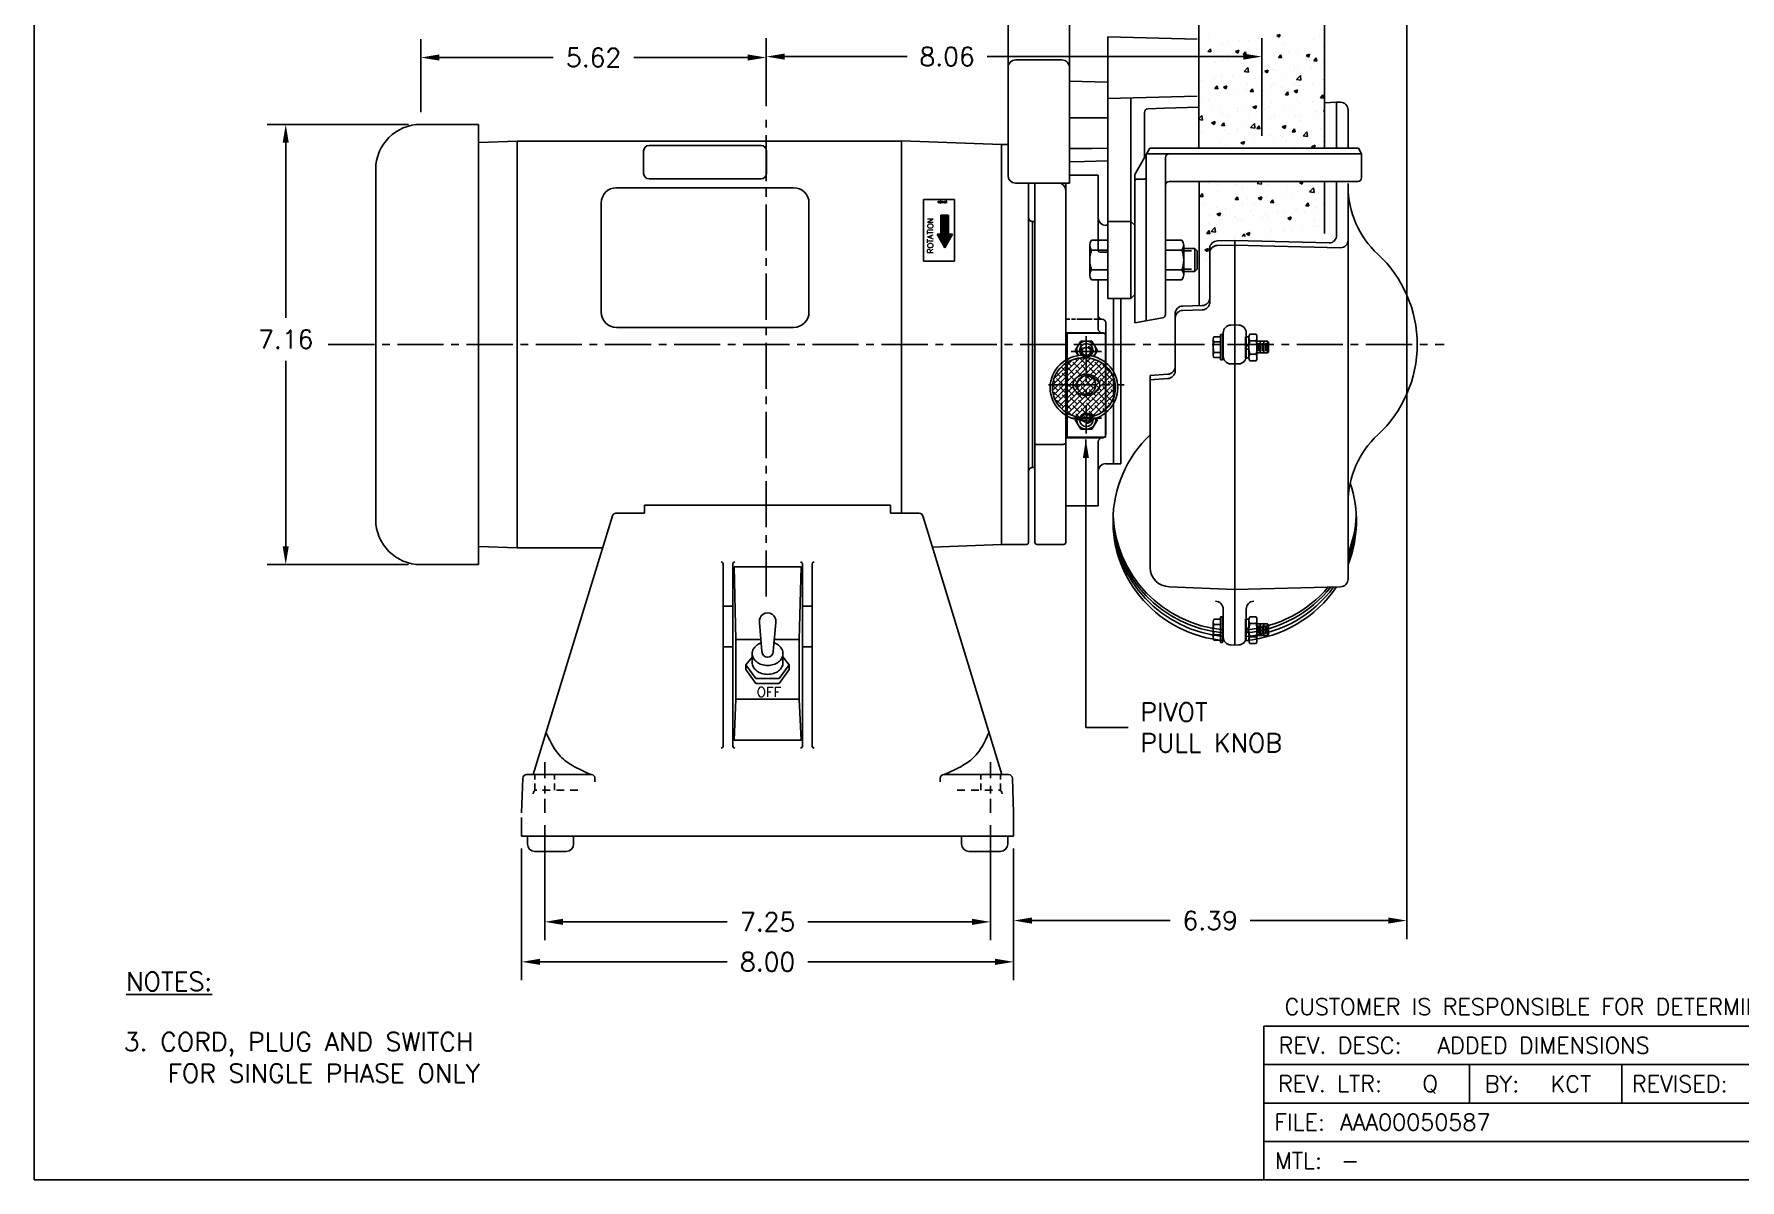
# Model space of a CAD drawing. Extents: x 43.8 to 98.8, y -0.8 to 34.2.
# Drawn here: x 43.84 to 71.58, y -0.83 to 17.8 of the extents above; entities that cross this region are included whole.
import ezdxf
from ezdxf.enums import TextEntityAlignment as Align

# ---------------------------------------------------------------- set-up
doc = ezdxf.new("R2010")
doc.units = 0
doc.header["$MEASUREMENT"] = 0
for name, pattern in [('CENTER2', [1.125, 0.75, -0.125, 0.125, -0.125]), ('G8BA3000A07$0$CENTER2', [1.125, 0.75, -0.125, 0.125, -0.125]), ('G8BA3000A07$0$HIDDEN2', [0.1875, 0.125, -0.0625]), ('HA6220A01$0$CENTER2', [1.125, 0.75, -0.125, 0.125, -0.125]), ('HA6220A01$0$HIDDEN2', [0.1875, 0.125, -0.0625]), ('HA6220A01$0$PHANTOM2', [1.25, 0.625, -0.125, 0.125, -0.125, 0.125, -0.125]), ('HIDDEN2', [0.1875, 0.125, -0.0625])]:
    doc.linetypes.add(name, pattern=pattern)
doc.layers.get('0').update_dxf_attribs({"linetype": 'CONTINUOUS'})
doc.styles.add('G8BA3000A07$0$STANDARD', font='simplex.shx')
doc.styles.add('LB1009$0$STANDARD', font='SIMPLEX.shx')
doc.styles.add('SIMPLEX', font='simplex')
doc.styles.get("Standard").update_dxf_attribs({"font": 'simplex.shx'})
doc.dimstyles.new('STD', dxfattribs={"dimscale": 0, "dimtxt": 0.09, "dimasz": 0.09, "dimexe": 0.09, "dimexo": 0.06, "dimgap": 0.06, "dimtad": 0, "dimtih": 1, "dimtoh": 1, "dimdec": 3, "dimzin": 4, "dimdsep": 46, "dimtxsty": 'Standard', "dimcen": 0, "dimclrd": 21, "dimclre": 21, "dimclrt": 256, "dimadec": 0, "dimazin": 0, "dimtfac": 1, "dimtdec": 3, "dimtofl": 0, "dimtmove": 0, "dimatfit": 3, "dimfxl": 0, "dimtolj": 1, "dimtzin": 4, "dimarcsym": 0})

msp = doc.modelspace()

# ---------------------------------------------------------------- linework, layer by layer
for p, q in [((43.836, -0.83), (43.836, 34.162)), ((66.157, 26.969), (66.157, 3.085)), ((59.674, 15.495), (59.674, 26.749)), ((60.674, 15.375), (60.674, 26.749)), ((62.777, 24.036), (62.777, 15.948)), ((64.821, 15.94), (64.821, 24.078)), ((64.045, 17.771), (64.101, 17.792)), ((64.045, 17.771), (64.085, 17.744)), ((64.085, 17.744), (64.101, 17.792)), ((64.738, 17.781), (64.738, 17.781)), ((50.126, 16.529), (50.126, 17.715)), ((55.741, 16.622), (55.741, 17.73)), ((55.741, 16.622), (55.741, 17.715)), ((61.298, 13.5), (61.298, 17.75)), ((61.298, 17.75), (62.748, 17.715)), ((62.925, 17.513), (62.964, 17.559)), ((62.925, 17.513), (62.973, 17.509)), ((62.939, 17.748), (62.939, 17.748)), ((62.973, 17.509), (62.964, 17.559)), ((63.167, 17.634), (63.167, 17.634)), ((63.245, 17.672), (63.245, 17.672)), ((63.373, 17.513), (63.429, 17.534)), ((63.373, 17.513), (63.413, 17.486)), ((63.413, 17.486), (63.429, 17.534)), ((63.445, 17.698), (63.445, 17.698)), ((63.499, 17.463), (63.538, 17.509)), ((63.547, 17.459), (63.538, 17.509)), ((63.582, 17.694), (63.582, 17.694)), ((63.711, 17.548), (63.711, 17.548)), ((63.748, 17.738), (63.748, 17.738)), ((63.799, 16.144), (63.799, 17.73)), ((63.983, 17.484), (63.983, 17.484)), ((63.993, 17.75), (63.993, 17.75)), ((64.043, 17.489), (64.043, 17.489)), ((64.178, 17.628), (64.178, 17.628)), ((64.243, 17.516), (64.243, 17.516)), ((64.387, 17.535), (64.387, 17.535)), ((64.546, 17.556), (64.546, 17.556)), ((64.645, 17.708), (64.645, 17.708)), ((64.803, 17.595), (64.803, 17.595)), ((50.426, 17.415), (52.277, 17.415)), ((55.441, 17.415), (53.591, 17.415)), ((56.041, 17.43), (58.034, 17.43)), ((63.499, 17.43), (59.334, 17.43)), ((59.799, 17.375), (60.549, 17.375)), ((62.778, 17.388), (62.778, 17.388)), ((62.874, 17.444), (62.874, 17.444)), ((63.035, 17.357), (63.035, 17.357)), ((63.043, 17.337), (63.043, 17.337)), ((63.157, 17.367), (63.157, 17.367)), ((63.235, 17.383), (63.235, 17.383)), ((63.245, 17.468), (63.245, 17.468)), ((63.301, 17.426), (63.301, 17.426)), ((63.47, 17.319), (63.47, 17.319)), ((63.499, 17.463), (63.547, 17.459)), ((63.513, 17.189), (63.575, 17.253)), ((63.538, 17.423), (63.538, 17.423)), ((63.572, 17.427), (63.572, 17.427)), ((63.584, 17.177), (63.575, 17.253)), ((63.728, 17.408), (63.728, 17.408)), ((63.851, 17.191), (63.907, 17.212)), ((63.89, 17.164), (63.907, 17.212)), ((63.897, 17.301), (63.897, 17.301)), ((63.973, 17.217), (63.973, 17.217)), ((64.033, 17.2), (64.033, 17.2)), ((64.073, 17.413), (64.112, 17.459)), ((64.073, 17.413), (64.121, 17.409)), ((64.121, 17.409), (64.112, 17.459)), ((64.155, 17.39), (64.155, 17.39)), ((64.324, 17.283), (64.324, 17.283)), ((64.336, 17.24), (64.336, 17.24)), ((64.378, 17.268), (64.378, 17.268)), ((64.523, 17.449), (64.579, 17.47)), ((64.523, 17.449), (64.563, 17.422)), ((64.563, 17.422), (64.579, 17.47)), ((64.582, 17.372), (64.582, 17.372)), ((64.611, 17.231), (64.611, 17.231)), ((64.647, 17.363), (64.685, 17.409)), ((64.647, 17.363), (64.695, 17.358)), ((64.695, 17.358), (64.685, 17.409)), ((64.751, 17.265), (64.751, 17.265)), ((64.793, 17.328), (64.793, 17.328)), ((62.824, 17.041), (62.824, 17.041)), ((63.024, 17.067), (63.024, 17.067)), ((63.036, 16.911), (63.075, 16.957)), ((63.084, 16.907), (63.075, 16.957)), ((63.142, 17.019), (63.142, 17.019)), ((63.147, 17.101), (63.147, 17.101)), ((63.178, 16.933), (63.234, 16.954)), ((63.178, 16.933), (63.218, 16.906)), ((63.212, 16.99), (63.212, 16.99)), ((63.218, 16.906), (63.234, 16.954)), ((63.327, 17.107), (63.327, 17.107)), ((63.513, 17.189), (63.584, 17.177)), ((63.563, 17.161), (63.563, 17.161)), ((63.569, 17.001), (63.569, 17.001)), ((63.678, 17.07), (63.678, 17.07)), ((63.833, 17.174), (63.833, 17.174)), ((63.851, 17.191), (63.89, 17.164)), ((63.964, 16.951), (63.964, 16.951)), ((63.996, 16.983), (63.996, 16.983)), ((64.125, 16.925), (64.125, 16.925)), ((64.145, 17.151), (64.145, 17.151)), ((64.337, 16.975), (64.337, 16.975)), ((64.366, 17.056), (64.429, 17.121)), ((64.366, 17.056), (64.438, 17.045)), ((64.368, 17.002), (64.368, 17.002)), ((64.423, 16.965), (64.423, 16.965)), ((64.438, 17.045), (64.429, 17.121)), ((64.631, 16.991), (64.631, 16.991)), ((64.783, 17.062), (64.783, 17.062)), ((64.803, 17.055), (64.803, 17.055)), ((61.298, 16.75), (62.748, 16.785)), ((61.673, 16.375), (61.673, 16.757)), ((62.814, 16.752), (62.814, 16.752)), ((62.937, 16.735), (62.937, 16.735)), ((63.036, 16.911), (63.084, 16.907)), ((63.117, 16.792), (63.117, 16.792)), ((63.137, 16.835), (63.137, 16.835)), ((63.404, 16.815), (63.404, 16.815)), ((63.553, 16.895), (63.553, 16.895)), ((63.61, 16.861), (63.649, 16.907)), ((63.61, 16.861), (63.658, 16.857)), ((63.622, 16.858), (63.622, 16.858)), ((63.658, 16.857), (63.649, 16.907)), ((63.822, 16.885), (63.822, 16.885)), ((63.87, 16.895), (63.87, 16.895)), ((63.954, 16.685), (63.954, 16.685)), ((64.184, 16.811), (64.223, 16.857)), ((64.184, 16.811), (64.232, 16.807)), ((64.232, 16.807), (64.223, 16.857)), ((64.328, 16.869), (64.384, 16.89)), ((64.328, 16.869), (64.368, 16.842)), ((64.358, 16.736), (64.358, 16.736)), ((64.368, 16.842), (64.384, 16.89)), ((64.42, 16.676), (64.42, 16.676)), ((64.62, 16.702), (64.62, 16.702)), ((64.642, 16.695), (64.642, 16.695)), ((64.758, 16.761), (64.796, 16.807)), ((64.758, 16.761), (64.806, 16.757)), ((64.774, 16.796), (64.774, 16.796)), ((64.806, 16.757), (64.796, 16.807)), ((64.821, 15.94), (64.821, 16.688)), ((64.821, 16.681), (65.017, 16.688)), ((65.017, 15.94), (65.017, 16.688)), ((65.017, 16.687), (65.079, 16.687)), ((65.017, 16.687), (65.017, 16.359)), ((61.268, 16.437), (60.674, 16.437)), ((61.673, 15.943), (61.673, 16.375)), ((61.892, 15.778), (61.892, 16.521)), ((61.95, 16.581), (62.217, 16.59)), ((62.217, 16.59), (62.777, 16.61)), ((62.777, 16.421), (62.827, 16.474)), ((62.777, 16.407), (62.836, 16.398)), ((62.836, 16.398), (62.827, 16.474)), ((62.906, 16.476), (62.906, 16.476)), ((62.984, 16.352), (63.04, 16.374)), ((62.986, 16.611), (62.986, 16.611)), ((63.024, 16.326), (63.04, 16.374)), ((63.128, 16.568), (63.128, 16.568)), ((63.155, 16.503), (63.155, 16.503)), ((63.243, 16.455), (63.243, 16.455)), ((63.412, 16.543), (63.412, 16.543)), ((63.413, 16.593), (63.413, 16.593)), ((63.543, 16.628), (63.543, 16.628)), ((63.582, 16.485), (63.582, 16.485)), ((63.612, 16.569), (63.612, 16.569)), ((63.656, 16.61), (63.712, 16.632)), ((63.656, 16.61), (63.696, 16.584)), ((63.696, 16.584), (63.712, 16.632)), ((63.709, 16.535), (63.709, 16.535)), ((63.84, 16.575), (63.84, 16.575)), ((63.915, 16.609), (63.915, 16.609)), ((63.944, 16.418), (63.944, 16.418)), ((64.009, 16.467), (64.009, 16.467)), ((64.176, 16.615), (64.176, 16.615)), ((64.267, 16.557), (64.267, 16.557)), ((64.348, 16.47), (64.348, 16.47)), ((64.41, 16.386), (64.41, 16.386)), ((64.436, 16.449), (64.436, 16.449)), ((64.694, 16.539), (64.694, 16.539)), ((64.713, 16.426), (64.713, 16.426)), ((64.764, 16.529), (64.764, 16.529)), ((64.806, 16.546), (64.821, 16.552)), ((64.806, 16.546), (64.821, 16.536)), ((65.204, 16.562), (65.204, 16.359)), ((49.926, 16.329), (47.628, 16.329)), ((51.063, 16.329), (50.126, 16.329)), ((51.063, 16.329), (51.063, 9.171)), ((62.827, 16.204), (62.827, 16.204)), ((62.984, 16.352), (63.024, 16.326)), ((63.118, 16.302), (63.118, 16.302)), ((63.147, 16.31), (63.186, 16.356)), ((63.147, 16.31), (63.195, 16.305)), ((63.195, 16.305), (63.186, 16.356)), ((63.201, 16.227), (63.201, 16.227)), ((63.254, 16.186), (63.254, 16.186)), ((63.402, 16.254), (63.402, 16.254)), ((63.524, 16.096), (63.524, 16.096)), ((63.534, 16.362), (63.534, 16.362)), ((63.619, 16.277), (63.681, 16.342)), ((63.619, 16.277), (63.69, 16.266)), ((63.69, 16.266), (63.681, 16.342)), ((63.681, 16.168), (63.681, 16.168)), ((63.705, 16.294), (63.705, 16.294)), ((63.721, 16.259), (63.76, 16.305)), ((63.721, 16.259), (63.769, 16.255)), ((63.769, 16.255), (63.76, 16.305)), ((63.935, 16.152), (63.935, 16.152)), ((64.108, 16.15), (64.108, 16.15)), ((64.134, 16.288), (64.19, 16.31)), ((64.134, 16.288), (64.173, 16.262)), ((64.143, 16.137), (64.143, 16.137)), ((64.173, 16.262), (64.19, 16.31)), ((64.21, 16.36), (64.21, 16.36)), ((64.295, 16.209), (64.334, 16.255)), ((64.295, 16.209), (64.343, 16.205)), ((64.343, 16.205), (64.334, 16.255)), ((64.339, 16.203), (64.339, 16.203)), ((64.473, 16.144), (64.535, 16.209)), ((64.473, 16.144), (64.544, 16.133)), ((64.503, 16.111), (64.503, 16.111)), ((64.544, 16.133), (64.535, 16.209)), ((64.535, 16.132), (64.535, 16.132)), ((64.609, 16.218), (64.609, 16.218)), ((64.754, 16.263), (64.754, 16.263)), ((65.204, 16.359), (65.204, 15.94)), ((47.928, 16.029), (47.928, 13.185)), ((51.694, 16.057), (51.067, 16.035)), ((51.694, 16.058), (51.694, 9.442)), ((57.944, 16.058), (51.694, 16.058)), ((53.747, 15.532), (53.747, 15.895)), ((53.837, 15.985), (55.657, 15.985)), ((55.747, 15.532), (55.747, 15.895)), ((57.944, 16.059), (59.569, 16.002)), ((57.944, 10.005), (57.944, 16.058)), ((59.569, 16), (59.569, 16.002)), ((59.569, 15.002), (59.569, 16)), ((60.674, 15.937), (61.041, 15.937)), ((61.041, 15.937), (61.285, 15.943)), ((61.673, 15.943), (61.673, 15.403)), ((61.735, 15.512), (61.982, 15.94)), ((61.923, 15.838), (61.923, 13.135)), ((61.93, 15.85), (65.423, 15.85)), ((61.982, 15.94), (65.371, 15.94)), ((63.108, 16.036), (63.108, 16.036)), ((63.209, 15.977), (63.209, 15.977)), ((63.461, 16.03), (63.517, 16.052)), ((63.461, 16.03), (63.501, 16.004)), ((63.494, 15.978), (63.494, 15.978)), ((63.501, 16.004), (63.517, 16.052)), ((63.676, 16.057), (63.676, 16.057)), ((63.999, 16.044), (63.999, 16.044)), ((64.2, 16.071), (64.2, 16.071)), ((64.334, 15.962), (64.334, 15.962)), ((64.611, 15.966), (64.667, 15.988)), ((64.611, 15.966), (64.649, 15.941)), ((64.651, 15.941), (64.667, 15.988)), ((64.744, 15.997), (64.744, 15.997)), ((64.801, 16.042), (64.801, 16.042)), ((65.423, 15.85), (65.371, 15.94)), ((65.423, 15.85), (65.423, 15.46)), ((49.391, 9.906), (49.391, 15.594)), ((60.92, 15.726), (61.298, 15.736)), ((62.235, 15.1), (62.235, 15.79)), ((53.307, 15.299), (56.187, 15.299)), ((53.837, 15.442), (55.657, 15.442)), ((60.492, 15.375), (59.794, 15.375)), ((60.009, 14.81), (60.009, 15.375)), ((60.112, 9.53), (60.112, 15.375)), ((60.492, 15.375), (60.674, 15.375)), ((60.612, 14.938), (60.612, 15.375)), ((60.612, 9.53), (60.612, 15.375)), ((60.674, 15.5), (61.142, 15.5)), ((61.142, 14.807), (61.142, 15.5)), ((61.142, 14.28), (61.142, 15.47)), ((61.673, 14.75), (61.673, 15.403)), ((61.735, 15.512), (61.735, 13.102)), ((61.893, 15.438), (61.765, 15.438)), ((62.235, 15.512), (62.235, 13.24)), ((62.235, 15.4), (62.235, 15.4)), ((62.295, 15.4), (65.363, 15.4)), ((62.78, 13.375), (62.78, 15.4)), ((62.939, 15.371), (62.939, 15.371)), ((63.073, 15.347), (63.073, 15.347)), ((63.366, 15.353), (63.366, 15.353)), ((63.495, 15.297), (63.495, 15.297)), ((63.725, 15.365), (63.758, 15.4)), ((63.725, 15.365), (63.796, 15.354)), ((63.796, 15.354), (63.791, 15.4)), ((63.793, 15.334), (63.793, 15.334)), ((63.905, 15.353), (63.905, 15.353)), ((64.22, 15.316), (64.22, 15.316)), ((64.416, 15.386), (64.452, 15.4)), ((64.416, 15.386), (64.456, 15.359)), ((64.456, 15.359), (64.47, 15.4)), ((64.577, 15.257), (64.577, 15.257)), ((64.579, 15.233), (64.641, 15.298)), ((64.65, 15.222), (64.641, 15.298)), ((64.647, 15.298), (64.647, 15.298)), ((64.821, 14.553), (64.821, 15.4)), ((65.017, 14.56), (65.017, 15.4)), ((65.017, 15.365), (65.017, 14.96)), ((65.204, 15.365), (65.204, 14.875)), ((65.204, 15.321), (65.204, 14.614)), ((53.057, 15.049), (53.057, 13.278)), ((56.437, 15.049), (56.437, 13.278)), ((58.301, 14.105), (58.301, 15.105)), ((58.301, 15.105), (58.801, 15.105)), ((58.801, 14.105), (58.801, 15.105)), ((59.569, 12.75), (59.569, 15.002)), ((62.235, 15.04), (62.235, 13.24)), ((62.796, 15.156), (62.834, 15.202)), ((62.796, 15.156), (62.843, 15.152)), ((62.843, 15.152), (62.834, 15.202)), ((62.863, 15.031), (62.863, 15.031)), ((63.079, 15.237), (63.079, 15.237)), ((63.368, 15.098), (63.368, 15.098)), ((63.369, 15.106), (63.408, 15.152)), ((63.369, 15.106), (63.417, 15.102)), ((63.417, 15.102), (63.408, 15.152)), ((63.485, 15.03), (63.485, 15.03)), ((63.568, 15.124), (63.568, 15.124)), ((63.674, 15.044), (63.674, 15.044)), ((63.744, 15.128), (63.8, 15.15)), ((63.744, 15.128), (63.784, 15.101)), ((63.784, 15.101), (63.8, 15.15)), ((63.871, 15.164), (63.871, 15.164)), ((63.896, 15.087), (63.896, 15.087)), ((63.943, 15.056), (63.982, 15.102)), ((63.943, 15.056), (63.991, 15.052)), ((63.991, 15.052), (63.982, 15.102)), ((64.14, 15.124), (64.14, 15.124)), ((64.3, 15.138), (64.3, 15.138)), ((64.376, 15.231), (64.376, 15.231)), ((64.517, 15.006), (64.556, 15.052)), ((64.517, 15.006), (64.565, 15.002)), ((64.565, 15.002), (64.556, 15.052)), ((64.579, 15.233), (64.65, 15.222)), ((64.607, 15.205), (64.607, 15.205)), ((64.669, 14.981), (64.669, 14.981)), ((64.715, 15.198), (64.715, 15.198)), ((64.798, 15.029), (64.798, 15.029)), ((65.017, 15.238), (65.017, 14.525)), ((58.583, 14.543), (58.583, 14.855)), ((58.583, 14.855), (58.708, 14.855)), ((58.708, 14.855), (58.708, 14.543)), ((60.009, 12.75), (60.009, 14.81)), ((60.112, 14.75), (60.072, 14.75)), ((60.072, 12.75), (60.072, 14.75)), ((60.072, 14.437), (60.072, 14.75)), ((60.612, 12.75), (60.612, 14.938)), ((61.142, 14.807), (61.142, 14.448)), ((61.298, 14.75), (61.673, 14.75)), ((61.673, 14.75), (61.735, 14.688)), ((61.673, 13.5), (61.673, 14.75)), ((62.783, 14.962), (62.783, 14.962)), ((62.932, 14.709), (62.932, 14.709)), ((62.952, 14.854), (62.952, 14.854)), ((63.06, 14.704), (63.06, 14.704)), ((63.069, 14.97), (63.069, 14.97)), ((63.072, 14.87), (63.128, 14.892)), ((63.072, 14.87), (63.112, 14.843)), ((63.112, 14.843), (63.128, 14.892)), ((63.157, 14.782), (63.157, 14.782)), ((63.207, 14.964), (63.207, 14.964)), ((63.21, 14.944), (63.21, 14.944)), ((63.358, 14.809), (63.358, 14.809)), ((63.379, 14.836), (63.379, 14.836)), ((63.399, 14.789), (63.399, 14.789)), ((63.475, 14.764), (63.475, 14.764)), ((63.637, 14.926), (63.637, 14.926)), ((63.661, 14.849), (63.661, 14.849)), ((63.806, 14.818), (63.806, 14.818)), ((63.865, 14.869), (63.865, 14.869)), ((63.886, 14.82), (63.886, 14.82)), ((64.064, 14.908), (64.064, 14.908)), ((64.166, 14.915), (64.166, 14.915)), ((64.222, 14.806), (64.278, 14.828)), ((64.222, 14.806), (64.262, 14.779)), ((64.233, 14.8), (64.233, 14.8)), ((64.262, 14.779), (64.278, 14.828)), ((64.29, 14.872), (64.29, 14.872)), ((64.332, 14.949), (64.332, 14.949)), ((64.366, 14.942), (64.366, 14.942)), ((64.491, 14.89), (64.491, 14.89)), ((64.66, 14.782), (64.66, 14.782)), ((64.705, 14.932), (64.705, 14.932)), ((58.646, 14.324), (58.521, 14.543)), ((58.521, 14.543), (58.583, 14.543)), ((58.646, 14.324), (58.771, 14.543)), ((58.708, 14.543), (58.771, 14.543)), ((60.072, 12.75), (60.072, 14.437)), ((61.298, 14.448), (61.032, 14.448)), ((61.262, 14.688), (61.298, 14.688)), ((61.298, 13.8), (61.298, 14.448)), ((61.735, 13.562), (61.735, 14.688)), ((62.501, 14.448), (62.236, 14.448)), ((62.236, 14.448), (62.236, 13.8)), ((62.907, 14.555), (62.945, 14.601)), ((62.907, 14.555), (62.954, 14.55)), ((62.954, 14.55), (62.945, 14.601)), ((62.947, 14.467), (62.947, 14.467)), ((62.977, 14.586), (63.039, 14.651)), ((62.977, 14.586), (63.048, 14.575)), ((63.048, 14.575), (63.039, 14.651)), ((63.051, 14.537), (63.051, 14.537)), ((63.079, 14.433), (63.36, 14.44)), ((63.36, 14.44), (63.36, 12.75)), ((63.36, 14.44), (63.36, 12.75)), ((63.36, 14.44), (64.895, 14.4)), ((63.45, 14.533), (63.45, 14.533)), ((63.478, 14.519), (63.478, 14.519)), ((63.482, 14.506), (63.519, 14.55)), ((63.527, 14.508), (63.519, 14.55)), ((63.55, 14.548), (63.606, 14.57)), ((63.55, 14.548), (63.589, 14.521)), ((63.589, 14.521), (63.606, 14.57)), ((63.876, 14.554), (63.876, 14.554)), ((63.956, 14.6), (63.956, 14.6)), ((64.156, 14.626), (64.156, 14.626)), ((64.171, 14.589), (64.171, 14.589)), ((64.28, 14.605), (64.28, 14.605)), ((64.459, 14.666), (64.459, 14.666)), ((64.637, 14.669), (64.637, 14.669)), ((64.696, 14.665), (64.696, 14.665)), ((65.204, 14.614), (65.204, 12.75)), ((61.003, 14.367), (61.003, 13.881)), ((61.032, 14.286), (61.298, 14.286)), ((61.298, 14.25), (61.172, 14.25)), ((62.501, 14.286), (62.236, 14.286)), ((62.531, 13.881), (62.531, 14.367)), ((62.531, 14.312), (62.71, 14.312)), ((62.71, 14.312), (62.748, 14.274)), ((62.71, 14.312), (62.71, 13.937)), ((62.748, 14.274), (62.748, 13.974)), ((62.877, 14.29), (62.933, 14.312)), ((62.877, 14.29), (62.917, 14.263)), ((62.917, 14.263), (62.933, 14.312)), ((62.937, 14.178), (62.937, 14.178)), ((62.954, 14.315), (62.954, 13.417)), ((63.079, 14.36), (63.36, 14.367)), ((63.36, 14.367), (65.082, 14.322)), ((58.801, 14.105), (58.301, 14.105)), ((58.801, 14.105), (58.301, 14.105)), ((61.032, 13.962), (61.298, 13.962)), ((62.501, 13.962), (62.236, 13.962)), ((62.71, 13.937), (62.531, 13.937)), ((62.748, 13.974), (62.71, 13.937)), ((62.895, 14.128), (62.895, 14.128)), ((61.032, 13.8), (61.298, 13.8)), ((61.142, 13.8), (61.142, 13.002)), ((62.236, 13.8), (62.501, 13.8)), ((62.93, 13.696), (62.93, 13.696)), ((61.298, 13.5), (61.673, 13.5)), ((61.388, 12.75), (61.388, 13.5)), ((61.508, 10.812), (61.508, 13.5)), ((61.673, 13.5), (61.735, 13.562)), ((62.517, 13.375), (62.832, 13.383)), ((62.819, 13.587), (62.819, 13.587)), ((61.263, 13.101), (61.263, 12.75)), ((62.185, 13.181), (61.735, 13.102)), ((62.392, 13.25), (62.392, 12.75)), ((62.519, 13.305), (62.834, 13.313)), ((63.295, 13.065), (63.36, 13.067)), ((63.426, 13.065), (63.36, 13.067)), ((53.307, 13.028), (56.187, 13.028)), ((61.202, 12.941), (60.612, 12.941)), ((60.637, 11.245), (60.637, 12.935)), ((60.637, 12.935), (61.257, 12.935)), ((60.857, 12.805), (60.767, 12.655)), ((61.037, 12.805), (60.857, 12.805)), ((61.127, 12.655), (61.037, 12.805)), ((61.257, 12.935), (61.257, 11.245)), ((63.01, 12.834), (63.01, 12.579)), ((63.13, 12.877), (63.022, 12.877)), ((63.13, 12.792), (63.022, 12.792)), ((63.13, 12.5), (63.13, 12.914)), ((63.161, 12.914), (63.13, 12.914)), ((63.161, 12.914), (63.161, 12.5)), ((63.173, 12.94), (63.173, 12.75)), ((63.535, 12.875), (63.591, 12.875)), ((63.535, 12.7), (63.535, 12.875)), ((63.535, 12.763), (63.591, 12.707)), ((63.547, 12.94), (63.547, 12.75)), ((63.591, 12.7), (63.591, 12.875)), ((63.591, 12.862), (63.591, 12.537)), ((63.604, 12.916), (63.708, 12.916)), ((63.708, 12.808), (63.604, 12.808)), ((63.721, 12.862), (63.721, 12.537)), ((63.721, 12.802), (63.896, 12.802)), ((63.746, 12.642), (63.746, 12.772)), ((63.776, 12.612), (63.776, 12.802)), ((63.806, 12.642), (63.806, 12.772)), ((63.836, 12.612), (63.836, 12.802)), ((63.866, 12.642), (63.866, 12.772)), ((63.896, 12.612), (63.896, 12.802)), ((63.896, 12.802), (63.911, 12.786)), ((63.911, 12.786), (63.911, 12.627)), ((47.928, 9.471), (47.928, 12.485)), ((59.569, 10.498), (59.569, 12.75)), ((60.009, 12.75), (60.009, 10.69)), ((60.072, 12.75), (60.072, 10.75)), ((60.072, 11.064), (60.072, 12.75)), ((60.398, 12.087), (60.843, 12.532)), ((60.399, 12), (60.935, 12.536)), ((60.413, 11.925), (61.014, 12.526)), ((60.422, 12.199), (60.727, 12.504)), ((60.436, 11.86), (61.083, 12.507)), ((60.612, 10.562), (60.612, 12.75)), ((60.796, 12.485), (60.764, 12.516)), ((60.767, 12.655), (60.817, 12.571)), ((60.929, 12.441), (60.838, 12.531)), ((61.061, 12.396), (60.951, 12.507)), ((61.068, 12.556), (61.127, 12.655)), ((61.263, 12.75), (61.263, 11.291)), ((61.388, 12.75), (61.388, 10.812)), ((62.392, 12.75), (62.392, 12.321)), ((63.13, 12.622), (63.022, 12.622)), ((63.13, 12.537), (63.022, 12.537)), ((63.161, 12.5), (63.13, 12.5)), ((63.173, 12.56), (63.173, 12.75)), ((63.36, 7.863), (63.36, 12.75)), ((63.36, 12.75), (63.36, 7.863)), ((63.535, 12.707), (63.535, 12.532)), ((63.535, 12.707), (63.591, 12.651)), ((63.535, 12.532), (63.591, 12.532)), ((63.547, 12.56), (63.547, 12.75)), ((63.591, 12.707), (63.591, 12.532)), ((63.604, 12.591), (63.708, 12.591)), ((63.604, 12.483), (63.708, 12.483)), ((63.721, 12.612), (63.896, 12.612)), ((63.896, 12.612), (63.911, 12.627)), ((65.204, 8.938), (65.204, 12.75)), ((60.531, 12.22), (60.463, 12.288)), ((60.467, 11.802), (61.146, 12.481)), ((60.503, 11.75), (61.202, 12.449)), ((60.619, 12.308), (60.54, 12.387)), ((60.546, 11.704), (61.252, 12.411)), ((60.663, 12.175), (60.553, 12.286)), ((60.594, 11.664), (61.297, 12.367)), ((60.708, 12.396), (60.64, 12.464)), ((60.752, 12.264), (60.641, 12.374)), ((60.647, 11.629), (61.336, 12.318)), ((60.796, 12.131), (60.685, 12.242)), ((60.706, 11.6), (61.369, 12.263)), ((60.84, 12.352), (60.73, 12.463)), ((60.884, 12.22), (60.774, 12.33)), ((60.973, 12.308), (60.862, 12.419)), ((61.017, 12.175), (60.906, 12.286)), ((61.105, 12.264), (60.995, 12.374)), ((61.15, 12.131), (61.039, 12.242)), ((61.194, 12.352), (61.083, 12.463)), ((61.238, 12.22), (61.127, 12.33)), ((61.326, 12.308), (61.216, 12.419)), ((61.37, 12.175), (61.26, 12.286)), ((61.985, 12.247), (62.27, 12.266)), ((61.985, 9.125), (61.985, 12.247)), ((63.295, 12.435), (63.36, 12.433)), ((63.426, 12.435), (63.36, 12.433)), ((60.487, 11.999), (60.398, 12.087)), ((60.442, 12.131), (60.411, 12.163)), ((60.531, 11.866), (60.42, 11.977)), ((60.575, 12.087), (60.464, 12.198)), ((60.619, 11.955), (60.509, 12.065)), ((60.663, 11.822), (60.553, 11.932)), ((60.708, 12.043), (60.597, 12.153)), ((60.752, 11.91), (60.641, 12.021)), ((60.84, 11.999), (60.73, 12.109)), ((60.773, 11.578), (61.396, 12.201)), ((60.884, 11.866), (60.774, 11.977)), ((60.929, 12.087), (60.818, 12.198)), ((60.847, 11.564), (61.414, 12.131)), ((60.973, 11.955), (60.862, 12.065)), ((61.017, 11.822), (60.906, 11.932)), ((60.932, 11.561), (61.422, 12.05)), ((61.061, 12.043), (60.951, 12.153)), ((61.105, 11.91), (60.995, 12.021)), ((61.035, 11.575), (61.412, 11.951)), ((61.194, 11.999), (61.083, 12.109)), ((61.238, 11.866), (61.127, 11.977)), ((61.282, 12.087), (61.172, 12.198)), ((61.326, 11.955), (61.216, 12.065)), ((61.366, 11.827), (61.26, 11.932)), ((61.415, 12.043), (61.304, 12.153)), ((61.413, 11.957), (61.348, 12.021)), ((61.985, 12.177), (62.27, 12.196)), ((60.575, 11.734), (60.464, 11.844)), ((60.708, 11.689), (60.597, 11.8)), ((60.71, 11.598), (60.641, 11.667)), ((60.796, 11.778), (60.685, 11.888)), ((60.84, 11.645), (60.73, 11.756)), ((60.929, 11.734), (60.818, 11.844)), ((60.973, 11.601), (60.862, 11.711)), ((61.061, 11.689), (60.951, 11.8)), ((61.076, 11.586), (60.995, 11.667)), ((61.15, 11.778), (61.039, 11.888)), ((61.194, 11.645), (61.083, 11.756)), ((61.282, 11.734), (61.172, 11.844)), ((61.186, 11.637), (61.354, 11.805)), ((61.247, 11.681), (61.216, 11.711)), ((61.332, 11.772), (61.304, 11.8)), ((61.393, 11.888), (61.393, 11.888)), ((60.773, 11.535), (60.767, 11.525)), ((60.767, 11.525), (60.857, 11.374)), ((60.831, 11.566), (60.774, 11.623)), ((60.857, 11.374), (61.037, 11.374)), ((60.925, 11.56), (60.906, 11.579)), ((61.037, 11.374), (61.127, 11.525)), ((61.127, 11.525), (61.109, 11.554)), ((61.139, 11.612), (61.127, 11.623)), ((60.554, 11.125), (60.112, 11.125)), ((61.202, 11.23), (60.612, 11.23)), ((61.257, 11.245), (60.637, 11.245)), ((61.142, 10.693), (61.142, 11.17)), ((59.569, 9.498), (59.569, 11.059)), ((60.072, 11.064), (60.072, 10.75)), ((60.009, 10.69), (60.009, 9.53)), ((60.072, 10.75), (60.112, 10.75)), ((60.612, 10.562), (60.612, 10.125)), ((61.142, 10.693), (61.142, 10.125)), ((61.262, 10.812), (61.388, 10.812)), ((61.388, 10.812), (61.508, 10.812)), ((59.569, 10.498), (59.569, 9.5)), ((53.297, 10.008), (53.764, 10.008)), ((53.764, 10.008), (53.764, 10.138)), ((53.764, 10.138), (57.764, 10.138)), ((57.764, 10.008), (57.764, 10.138)), ((57.764, 10.008), (58.231, 10.008)), ((60.612, 10.125), (61.142, 10.125)), ((53.051, 9.348), (53.24, 9.965)), ((58.477, 9.348), (58.288, 9.965)), ((51.694, 9.443), (51.067, 9.465)), ((53.068, 9.442), (51.694, 9.442)), ((59.569, 9.498), (58.442, 9.456)), ((60.142, 9.5), (60.582, 9.5)), ((49.926, 9.171), (47.628, 9.171)), ((51.063, 9.171), (50.126, 9.171)), ((51.953, 5.757), (53.051, 9.348)), ((55.039, 9.186), (55.039, 6.217)), ((55.199, 9.186), (55.199, 6.217)), ((56.329, 9.186), (56.329, 6.217)), ((56.489, 9.186), (56.489, 6.217)), ((59.575, 5.757), (58.477, 9.348)), ((55.249, 7.956), (55.219, 9.137)), ((55.219, 9.137), (56.309, 9.137)), ((56.279, 7.956), (56.309, 9.137)), ((63.36, 8.768), (62.297, 8.813)), ((63.36, 8.768), (65.079, 8.813)), ((55.199, 8.494), (55.039, 8.494)), ((56.329, 8.494), (56.489, 8.494)), ((63.161, 8.322), (63.13, 8.322)), ((63.13, 7.908), (63.13, 8.322)), ((63.161, 8.322), (63.161, 7.908)), ((63.173, 8.45), (63.173, 7.99)), ((63.547, 8.45), (63.547, 7.99)), ((63.604, 8.324), (63.708, 8.324)), ((55.632, 8.233), (55.671, 7.759)), ((55.896, 8.233), (55.857, 7.759)), ((63.01, 8.242), (63.01, 7.987)), ((63.13, 8.285), (63.022, 8.285)), ((63.13, 8.2), (63.022, 8.2)), ((63.535, 8.283), (63.591, 8.283)), ((63.535, 8.108), (63.535, 8.283)), ((63.535, 8.171), (63.591, 8.115)), ((63.535, 8.115), (63.535, 7.94)), ((63.535, 8.115), (63.591, 8.059)), ((63.591, 8.108), (63.591, 8.283)), ((63.591, 8.27), (63.591, 7.945)), ((63.591, 8.115), (63.591, 7.94)), ((63.708, 8.216), (63.604, 8.216)), ((63.721, 8.27), (63.721, 7.945)), ((63.721, 8.21), (63.896, 8.21)), ((63.746, 8.05), (63.746, 8.18)), ((63.776, 8.02), (63.776, 8.21)), ((63.806, 8.05), (63.806, 8.18)), ((63.836, 8.02), (63.836, 8.21)), ((63.866, 8.05), (63.866, 8.18)), ((63.896, 8.21), (63.911, 8.194)), ((63.896, 8.02), (63.896, 8.21)), ((63.911, 8.194), (63.911, 8.035)), ((55.199, 7.833), (55.039, 7.833)), ((55.249, 6.982), (55.249, 7.956)), ((55.249, 7.956), (55.655, 7.956)), ((55.873, 7.956), (56.279, 7.956)), ((56.279, 6.982), (56.279, 7.956)), ((56.329, 7.833), (56.489, 7.833)), ((63.13, 8.03), (63.022, 8.03)), ((63.13, 7.945), (63.022, 7.945)), ((63.161, 7.908), (63.13, 7.908)), ((63.36, 7.863), (63.295, 7.865)), ((63.36, 7.863), (63.426, 7.865)), ((63.535, 7.94), (63.591, 7.94)), ((63.604, 7.999), (63.708, 7.999)), ((63.604, 7.891), (63.708, 7.891)), ((63.721, 8.02), (63.896, 8.02)), ((63.896, 8.02), (63.911, 8.035)), ((55.412, 7.545), (55.517, 7.673)), ((55.412, 7.545), (55.412, 7.464)), ((55.574, 7.319), (55.412, 7.545)), ((55.514, 7.725), (55.514, 7.58)), ((55.954, 7.319), (56.116, 7.545)), ((56.116, 7.545), (56.011, 7.673)), ((56.014, 7.725), (56.014, 7.58)), ((56.116, 7.545), (56.116, 7.464)), ((55.574, 7.238), (55.412, 7.464)), ((55.764, 7.319), (55.574, 7.319)), ((55.764, 7.238), (55.574, 7.238)), ((55.764, 7.319), (55.954, 7.319)), ((55.764, 7.238), (55.954, 7.238)), ((55.954, 7.238), (56.116, 7.464)), ((55.249, 6.982), (55.219, 6.315)), ((55.249, 6.982), (56.279, 6.982)), ((56.279, 6.982), (56.309, 6.315)), ((55.219, 6.315), (56.309, 6.315)), ((51.764, 5.138), (51.784, 5.699)), ((51.844, 5.757), (51.953, 5.757)), ((52.897, 5.757), (51.953, 5.757)), ((52.957, 5.697), (52.957, 5.64)), ((58.571, 5.697), (58.571, 5.64)), ((58.631, 5.757), (59.575, 5.757)), ((59.575, 5.757), (59.684, 5.757)), ((59.764, 5.138), (59.744, 5.699)), ((51.764, 4.758), (51.764, 5.063)), ((59.764, 4.758), (59.764, 5.138)), ((51.764, 4.758), (51.954, 4.758)), ((51.859, 4.758), (51.859, 4.628)), ((51.954, 4.758), (59.574, 4.758)), ((52.139, 4.934), (52.139, 3.064)), ((52.609, 4.758), (52.609, 4.628)), ((58.919, 4.758), (58.919, 4.628)), ((59.389, 4.934), (59.389, 3.064)), ((59.574, 4.758), (59.764, 4.758)), ((59.669, 4.758), (59.669, 4.628)), ((51.764, 4.558), (51.764, 2.414)), ((51.979, 4.508), (52.489, 4.508)), ((59.549, 4.508), (59.039, 4.508)), ((59.764, 4.558), (59.764, 3.085)), ((59.764, 4.558), (59.764, 2.414)), ((52.439, 3.364), (55.107, 3.364)), ((59.089, 3.364), (56.421, 3.364)), ((60.064, 3.385), (62.311, 3.385)), ((65.857, 3.385), (63.611, 3.385)), ((52.064, 2.714), (55.107, 2.714)), ((59.464, 2.714), (56.421, 2.714)), ((63.832, -0.83), (63.832, 1.669)), ((63.832, 1.669), (97.825, 1.669)), ((63.832, 1.669), (97.825, 1.669)), ((63.832, 1.044), (82.167, 1.044)), ((67.181, 1.044), (67.181, 0.419)), ((69.657, 0.419), (69.657, 1.044)), ((63.832, 0.419), (97.825, 0.419)), ((63.832, -0.206), (82.167, -0.206)), ((98.825, -0.83), (43.836, -0.83))]:
    msp.add_line(p, q)
at = {"linetype": 'Continuous'}
for p, q in [((60.674, 17.03), (61.298, 17.014)), ((59.569, 16), (59.674, 16)), ((60.674, 15.72), (60.92, 15.726)), ((60.072, 14.437), (60.075, 14.437)), ((60.072, 11.064), (60.075, 11.064)), ((59.569, 9.5), (59.979, 9.5))]:
    msp.add_line(p, q, dxfattribs=at)
at = {"linetype": 'CENTER2'}
for p, q in [((55.741, 8.653), (55.741, 16.422)), ((48.619, 12.75), (66.766, 12.75))]:
    msp.add_line(p, q, dxfattribs=at)
at = {"linetype": 'HIDDEN2'}
for p, q in [((62.531, 14.274), (62.748, 14.274)), ((62.531, 13.974), (62.748, 13.974))]:
    msp.add_line(p, q, dxfattribs=at)
at = {"linetype": 'HA6220A01$0$PHANTOM2'}
for p, q in [((60.678, 13.162), (60.612, 13.162)), ((60.769, 13.162), (60.704, 13.162)), ((61.04, 13.162), (60.793, 13.162)), ((61.132, 13.162), (61.068, 13.162)), ((61.202, 13.162), (61.155, 13.162))]:
    msp.add_line(p, q, dxfattribs=at)
at = {"linetype": 'HA6220A01$0$CENTER2'}
for p, q in [((60.947, 12.886), (60.947, 11.304)), ((60.699, 12.638), (61.195, 12.638)), ((60.33, 12.095), (61.564, 12.095)), ((60.699, 11.552), (61.195, 11.552))]:
    msp.add_line(p, q, dxfattribs=at)
at = {"linetype": 'G8BA3000A07$0$CENTER2'}
for p, q in [((52.139, 5.7), (52.139, 5.959)), ((59.389, 5.7), (59.389, 5.959)), ((52.139, 5.452), (52.139, 5.577)), ((59.389, 5.452), (59.389, 5.577)), ((52.139, 5.134), (52.139, 5.365)), ((59.389, 5.134), (59.389, 5.365))]:
    msp.add_line(p, q, dxfattribs=at)
at = {"linetype": 'G8BA3000A07$0$HIDDEN2'}
for p, q in [((51.979, 5.68), (51.979, 5.763)), ((51.979, 5.507), (51.979, 5.614)), ((52.299, 5.68), (52.299, 5.763)), ((52.299, 5.507), (52.299, 5.614)), ((59.229, 5.68), (59.229, 5.763)), ((59.229, 5.507), (59.229, 5.614)), ((59.549, 5.68), (59.549, 5.763)), ((59.549, 5.507), (59.549, 5.614)), ((52.679, 5.507), (52.01, 5.507)), ((58.849, 5.507), (59.518, 5.507))]:
    msp.add_line(p, q, dxfattribs=at)
for points in [[(55.66, 7.9, 0.080969), (55.587, 7.861, 0.105677), (55.532, 7.796, 0.12412), (55.514, 7.725, 0.12412), (55.532, 7.654, 0.105677), (55.587, 7.589, 0.087029), (55.666, 7.548, 0.077267), (55.764, 7.533, 0.077267), (55.862, 7.548, 0.087029), (55.941, 7.589, 0.105677), (55.996, 7.654, 0.12412), (56.014, 7.725, 0.12412)], [(56.014, 7.725, 0.12412), (55.996, 7.796, 0.105677), (55.941, 7.861, 0.080969), (55.868, 7.9, 0.077267)], [(55.515, 7.594, 0.024624), (55.514, 7.58, 0.12412), (55.532, 7.509, 0.105677), (55.587, 7.444, 0.087029), (55.666, 7.403, 0.077267), (55.764, 7.387, 0.077267), (55.862, 7.403, 0.087029), (55.941, 7.444, 0.105677), (55.996, 7.509, 0.12412), (56.014, 7.58, 0.12412)], [(56.014, 7.58, 0.024624), (56.013, 7.594, 0.105677)]]:
    msp.add_lwpolyline(points, format="xyb")
for points in [[(52.897, 5.757), (52.837, 5.783), (52.783, 5.807), (52.736, 5.829), (52.694, 5.849), (52.657, 5.868), (52.623, 5.886), (52.593, 5.904), (52.565, 5.92), (52.538, 5.937), (52.513, 5.954), (52.489, 5.971), (52.465, 5.989), (52.443, 6.009), (52.42, 6.03), (52.397, 6.053), (52.374, 6.079), (52.351, 6.107), (52.326, 6.139), (52.301, 6.176), (52.276, 6.217), (52.249, 6.264), (52.22, 6.317), (52.191, 6.378), (52.16, 6.447)], [(58.631, 5.757), (58.691, 5.783), (58.745, 5.807), (58.792, 5.829), (58.834, 5.849), (58.871, 5.868), (58.905, 5.886), (58.935, 5.904), (58.963, 5.92), (58.99, 5.937), (59.015, 5.954), (59.039, 5.971), (59.062, 5.989), (59.085, 6.009), (59.108, 6.03), (59.131, 6.053), (59.154, 6.079), (59.177, 6.107), (59.202, 6.139), (59.227, 6.176), (59.252, 6.217), (59.279, 6.264), (59.308, 6.317), (59.337, 6.378), (59.368, 6.447)]]:
    msp.add_lwpolyline(points)
for centre, radius in [((60.947, 12.655), 0.11), ((60.947, 12.09), 0.151), ((60.947, 11.525), 0.11)]:
    msp.add_circle(centre, radius)
for centre, radius, start, end in [((59.799, 17.25), 0.125, 90, 180), ((60.549, 17.25), 0.125, 0, 90), ((65.079, 16.562), 0.125, 0, 90), ((61.268, 16.407), 0.03, 0, 90), ((61.952, 16.521), 0.06, 92, 180), ((50.126, 15.594), 0.735, 90, 180), ((53.837, 15.895), 0.09, 90, 180), ((55.657, 15.895), 0.09, 0, 90), ((61.268, 15.967), 0.03, 305.5771, 0), ((62.295, 15.79), 0.06, 90, 180), ((53.307, 15.049), 0.25, 90, 180), ((53.837, 15.532), 0.09, 180, 270), ((55.657, 15.532), 0.09, 270, 0), ((56.187, 15.049), 0.25, 0, 90), ((59.794, 15.495), 0.12, 180, 270), ((60.492, 15.255), 0.12, 0, 90), ((61.765, 15.408), 0.03, 90, 180), ((61.893, 15.468), 0.03, 270, 0), ((62.295, 15.34), 0.06, 90, 180), ((66.704, 15.321), 1.5, 180, 227.2679), ((65.363, 15.46), 0.06, 270, 0), ((60.069, 14.81), 0.06, 180, 272.866), ((61.262, 14.807), 0.12, 180, 270), ((61.129, 14.367), 0.126, 139.977, 220.023), ((62.405, 14.367), 0.126, 319.977, 40.023), ((63.079, 14.308), 0.125, 90, 180), ((64.892, 14.525), 0.125, 271.5, 0), ((65.079, 14.447), 0.125, 271.5, 0), ((61.462, 14.124), 0.46, 159.3592, 200.6408), ((61.172, 14.28), 0.03, 180, 270), ((62.071, 14.124), 0.46, 339.3592, 20.6408), ((63.079, 14.235), 0.125, 90, 180), ((64.329, 12.75), 2, 0, 47.2679), ((61.129, 13.881), 0.126, 139.977, 220.023), ((62.405, 13.881), 0.126, 319.977, 40.023), ((62.517, 13.25), 0.125, 90, 180), ((62.829, 13.508), 0.125, 271.5, 0), ((62.829, 13.438), 0.125, 271.5, 0), ((53.307, 13.278), 0.25, 180, 270), ((56.187, 13.278), 0.25, 270, 0), ((61.202, 13.222), 0.0608, 180, 270), ((61.202, 13.101), 0.0608, 0, 90), ((62.175, 13.24), 0.06, 280, 0), ((62.519, 13.18), 0.125, 90, 180), ((63.298, 12.94), 0.125, 91.5, 180), ((63.422, 12.94), 0.125, 0, 88.5), ((61.202, 13.002), 0.0608, 180, 270), ((61.202, 12.881), 0.0608, 0, 90), ((63.092, 12.834), 0.0813, 148.4656, 211.5344), ((63.317, 12.707), 0.307, 163.9286, 196.0714), ((63.71, 12.862), 0.119, 152.9885, 207.0115), ((64.048, 12.7), 0.457, 166.304, 193.696), ((63.602, 12.862), 0.119, 332.9885, 27.0115), ((63.264, 12.7), 0.457, 346.304, 13.696), ((63.092, 12.579), 0.0813, 148.4656, 211.5344), ((63.298, 12.56), 0.125, 180, 268.5), ((63.422, 12.56), 0.125, 271.5, 0), ((63.71, 12.537), 0.119, 152.9885, 207.0115), ((63.602, 12.537), 0.119, 332.9885, 27.0115), ((64.329, 12.75), 2, 312.7321, 0), ((62.267, 12.391), 0.125, 271.5, 0), ((62.267, 12.321), 0.125, 271.5, 0), ((60.554, 11.245), 0.12, 270, 298.9033), ((61.202, 11.17), 0.0608, 90, 180), ((61.202, 11.291), 0.0608, 270, 0), ((66.704, 10.179), 1.5, 132.7321, 180), ((60.069, 10.69), 0.06, 87.134, 180), ((61.262, 10.693), 0.12, 90, 180), ((53.297, 9.948), 0.06, 90, 163), ((58.231, 9.948), 0.06, 17, 90), ((50.126, 9.906), 0.735, 180, 270), ((59.979, 9.53), 0.03, 270, 0), ((60.142, 9.53), 0.03, 180, 270), ((60.582, 9.53), 0.03, 270, 0), ((55.009, 9.186), 0.03, 0, 90), ((55.229, 9.186), 0.03, 90, 180), ((56.299, 9.186), 0.03, 0, 90), ((56.519, 9.186), 0.03, 90, 180), ((62.297, 9.125), 0.312, 180, 270), ((65.079, 8.938), 0.125, 270, 0), ((55.764, 8.255), 0.134, 350.5583, 189.4417), ((63.048, 8.45), 0.125, 0, 90), ((63.672, 8.45), 0.125, 90, 180), ((63.71, 8.27), 0.119, 152.9885, 207.0115), ((63.602, 8.27), 0.119, 332.9885, 27.0115), ((63.092, 8.242), 0.0813, 148.4656, 211.5344), ((63.317, 8.115), 0.307, 163.9286, 196.0714), ((64.048, 8.108), 0.457, 166.304, 193.696), ((63.264, 8.108), 0.457, 346.304, 13.696), ((63.092, 7.987), 0.0813, 148.4656, 211.5344), ((63.298, 7.99), 0.125, 180, 268.5), ((63.422, 7.99), 0.125, 271.5, 0), ((63.71, 7.945), 0.119, 152.9885, 207.0115), ((63.602, 7.945), 0.119, 332.9885, 27.0115), ((55.764, 7.759), 0.0926, 180, 0), ((55.009, 6.217), 0.03, 270, 0), ((55.229, 6.217), 0.03, 180, 270), ((56.299, 6.217), 0.03, 270, 0), ((56.519, 6.217), 0.03, 180, 270), ((51.844, 5.697), 0.06, 90, 178), ((52.897, 5.697), 0.06, 0, 90), ((58.631, 5.697), 0.06, 90, 180), ((59.684, 5.697), 0.06, 2, 90), ((52.01, 5.447), 0.06, 90, 180), ((59.518, 5.447), 0.06, 0, 90), ((51.979, 4.628), 0.12, 180, 270), ((52.489, 4.628), 0.12, 270, 0), ((59.039, 4.628), 0.12, 180, 270), ((59.549, 4.628), 0.12, 270, 0)]:
    msp.add_arc(centre, radius, start, end)
for centre, major_axis, ratio, start_param, end_param in [((60.947, 12.655), (-0.156, 0), 0.965926, 2.430673, 6.875297), ((60.947, 11.525), (-0.156, 0), 0.965926, 6.244821, 9.600723), ((63.36, 9.88), (-1.979, 0), 0.985411, -0.802597, 0), ((63.36, 9.88), (-1.979, 0), 0.985411, 2.769566, 3.463178), ((63.36, 9.88), (-1.979, 0), 0.985411, -0.03334, 1.481898), ((63.36, 10.004), (-1.979, 0), 0.985411, 0.030261, 1.476157), ((63.36, 9.945), (-1.979, 0), 0.985411, 0.016667, 1.476157), ((63.36, 10.054), (-1.979, 0), 0.985411, 0.04463, 1.476157), ((63.36, 10.054), (-1.979, 0), 0.985411, 2.769566, 3.096962), ((63.36, 10.004), (-1.979, 0), 0.985411, 2.769566, 3.109792), ((63.36, 9.945), (-1.979, 0), 0.985411, 2.769566, 3.124925), ((63.36, 9.88), (-1.979, 0), 0.985411, 1.659694, 2.561587), ((63.36, 9.945), (-1.979, 0), 0.985411, 1.665436, 2.520431), ((63.36, 10.004), (-1.979, 0), 0.985411, 1.665436, 2.481933), ((63.36, 10.054), (-1.979, 0), 0.985411, 1.665436, 2.448333)]:
    msp.add_ellipse(centre, major_axis=major_axis, ratio=ratio, start_param=start_param, end_param=end_param)
for centre, major_axis, ratio in [((60.909, 12.048), (-0.55, 0), 0.963638), ((60.909, 12.048), (-0.512, 0), 0.952321), ((60.947, 12.638), (0.076, 0), 0.860199), ((60.947, 12.095), (-0.219, 0), 0.780198), ((60.947, 11.552), (0.076, 0), 0.860199)]:
    msp.add_ellipse(centre, major_axis=major_axis, ratio=ratio)
at = {"linetype": 'HA6220A01$0$HIDDEN2'}
for centre in [(60.947, 12.638), (60.947, 11.552)]:
    msp.add_ellipse(centre, major_axis=(0.095, 0), ratio=0.863009, dxfattribs=at)
for points in [[(56.041, 17.48), (56.041, 17.38), (55.741, 17.43)], [(63.499, 17.48), (63.499, 17.38), (63.799, 17.43)], [(50.426, 17.465), (50.426, 17.365), (50.126, 17.415)], [(55.441, 17.465), (55.441, 17.365), (55.741, 17.415)], [(47.878, 16.029), (47.978, 16.029), (47.928, 16.329)], [(58.708, 14.543), (58.583, 14.543), (58.708, 14.855), (58.583, 14.855)], [(58.646, 14.324), (58.521, 14.543), (58.771, 14.543)], [(47.878, 9.471), (47.978, 9.471), (47.928, 9.171)], [(52.439, 3.414), (52.439, 3.314), (52.139, 3.364)], [(59.089, 3.414), (59.089, 3.314), (59.389, 3.364)], [(60.064, 3.435), (60.064, 3.335), (59.764, 3.385)], [(65.857, 3.435), (65.857, 3.335), (66.157, 3.385)], [(52.064, 2.764), (52.064, 2.664), (51.764, 2.714)], [(59.464, 2.764), (59.464, 2.664), (59.764, 2.714)]]:
    msp.add_solid(points)

# ---------------------------------------------------------------- texts
at = {"style": 'LB1009$0$STANDARD'}
for s, height, rotation, p in [('LB1009', 0.03, 180, (58.685, 15.08)), ('ROTATION', 0.093, 90, (58.457, 14.23))]:
    msp.add_text(s, height=height, rotation=rotation, dxfattribs=at).set_placement(p)
at = {"style": 'G8BA3000A07$0$STANDARD'}
msp.add_text('OFF', height=0.16, dxfattribs=at).set_placement((55.785, 7.022), align=Align.CENTER)
for s, p in [('%%UNOTES:', (45.332, 2.245)), ('3. CORD, PLUG AND SWITCH', (45.295, 1.266)), ('FOR SINGLE PHASE ONLY', (46.007, 0.752))]:
    msp.add_text(s, height=0.3).set_placement(p)
at = {"style": 'SIMPLEX'}
for s, height, p in [('CUSTOMER IS RESPONSIBLE FOR DETERMINING THAT MOTOR PERFORMANCE IS SUITABLE IN THE APPLICATION.', 0.26661, (64.172, 1.985)), ('BY:', 0.2666, (67.427, 0.729)), ('REVISED:', 0.2666, (69.821, 0.731)), ('FILE:', 0.2666, (64.005, 0.108)), ('MTL:', 0.2666, (64.015, -0.517))]:
    msp.add_text(s, height=height, dxfattribs=at).set_placement(p, align=Align.MIDDLE_LEFT)
for s, p in [('REV. DESC:', (65.075, 1.357)), ('REV. LTR:', (64.911, 0.733))]:
    msp.add_text(s, height=0.2666, dxfattribs=at).set_placement(p, align=Align.MIDDLE)
at = {"color": 231, "style": 'SIMPLEX'}
msp.add_text('ADDED DIMENSIONS', height=0.26661, dxfattribs=at).set_placement((66.658, 1.357), align=Align.MIDDLE_LEFT)
at = {"color": 232, "style": 'SIMPLEX'}
msp.add_text(' Q', height=0.2666, dxfattribs=at).set_placement((66.448, 0.733), align=Align.MIDDLE_CENTER)
at = {"color": 210, "style": 'SIMPLEX'}
msp.add_text('KCT', height=0.2666, dxfattribs=at).set_placement((68.497, 0.729), align=Align.MIDDLE_LEFT)
at = {"color": 223, "style": 'SIMPLEX'}
msp.add_text('AAA00050587', height=0.26661, dxfattribs=at).set_placement((65.075, 0.108), align=Align.MIDDLE_LEFT)
at = {"color": 233, "style": 'SIMPLEX'}
msp.add_text('-', height=0.267, dxfattribs=at).set_placement((65.088, -0.517), align=Align.MIDDLE_LEFT)
at = {"char_height": 0.3}
for s, insert, attachment_point in [('\\A1;5.62', (52.934, 17.415), 5), ('\\A1;8.06', (58.684, 17.43), 5), ('\\A1;7.16', (47.928, 12.835), 5), ('\\A1;PIVOT\\PPULL KNOB', (61.827, 6.525), 4), ('\\A1;7.25', (55.764, 3.364), 5), ('\\A1;6.39', (62.961, 3.385), 5), ('\\A1;8.00', (55.764, 2.714), 5)]:
    msp.add_mtext(s, dxfattribs=dict(at, insert=insert, attachment_point=attachment_point))

# ---------------------------------------------------------------- leaders
msp.add_leader([(60.94, 11.207), (60.94, 6.525), (61.627, 6.525)], dimstyle='STD', override={"dimscale": 3.333333, "dimdec": 2, "dimadec": 2, "dimtdec": 2})

doc.saveas('drawing.dxf')
